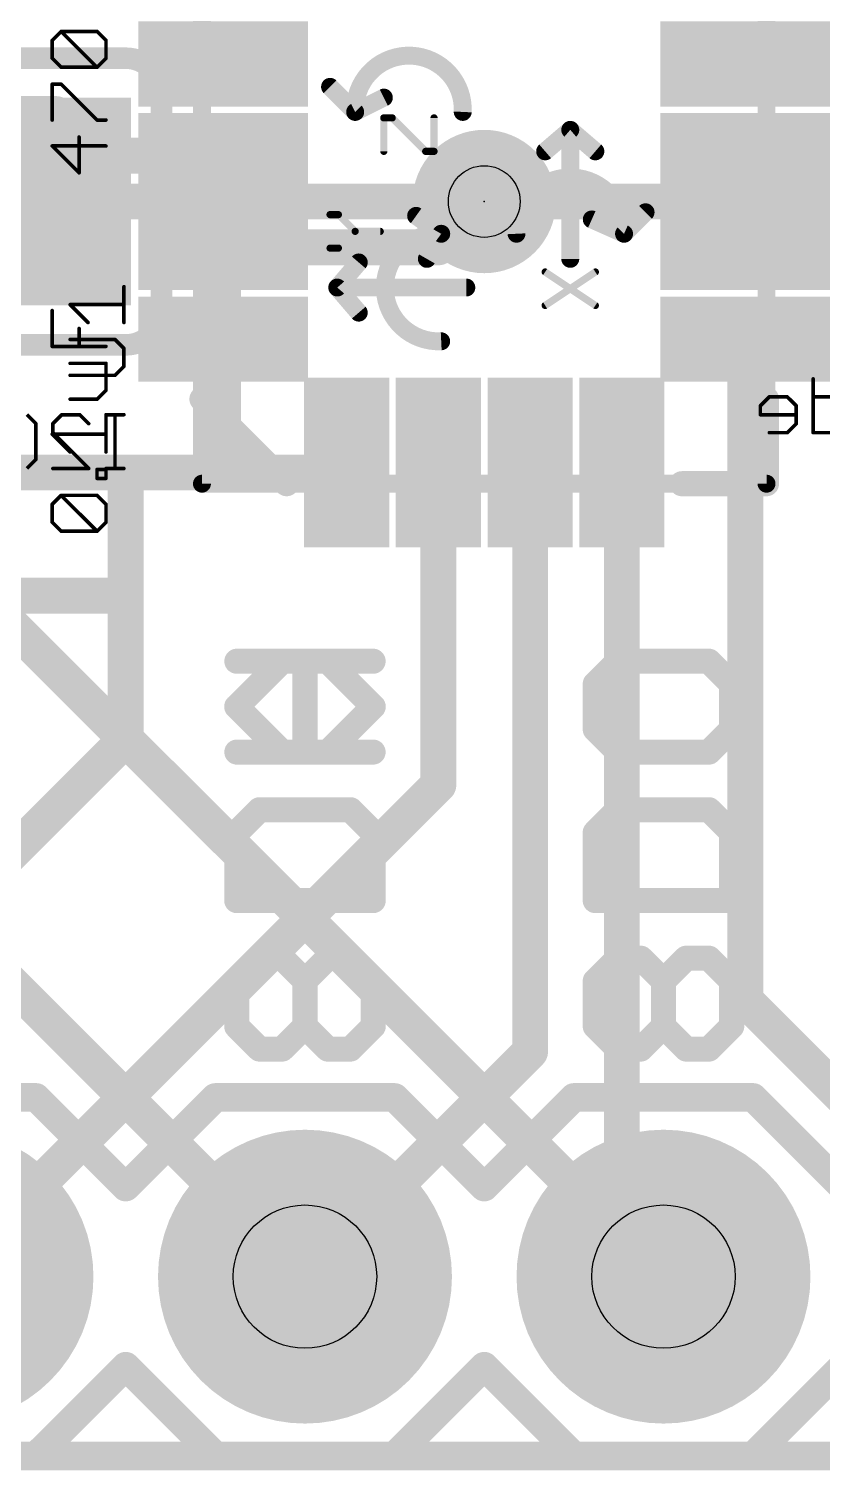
# Model space of a CAD drawing. Extents: x -24 to 83, y -11 to 17.
# Drawn here: x 6.93 to 12.55, y -0.1 to 10.11 of the extents above; entities that cross this region are included whole.
import ezdxf

# ---------------------------------------------------------------- set-up
doc = ezdxf.new("R2010")
doc.units = 0
for name, color, linetype in [('1', 22, 'CONTINUOUS'), ('16', 175, 'CONTINUOUS'), ('17', 82, 'CONTINUOUS'), ('18', 82, 'CONTINUOUS'), ('20', 53, 'CONTINUOUS'), ('21', 53, 'CONTINUOUS'), ('22', 53, 'CONTINUOUS'), ('23', 7, 'CONTINUOUS'), ('25', 253, 'CONTINUOUS'), ('27', 253, 'CONTINUOUS'), ('28', 253, 'CONTINUOUS'), ('29', 253, 'CONTINUOUS'), ('30', 253, 'CONTINUOUS'), ('31', 253, 'CONTINUOUS'), ('44', 253, 'CONTINUOUS'), ('51', 53, 'CONTINUOUS')]:
    doc.layers.add(name, color=color, linetype=linetype)

# ---------------------------------------------------------------- blocks, each defined once
blk = doc.blocks.new('RECT')
blk.add_solid([(-0.5, -0.5), (0.5, -0.5), (-0.5, 0.5), (0.5, 0.5)])
blk = doc.blocks.new('ROUNDP')
at = {"const_width": 0.5}
blk.add_lwpolyline([(0, -0.25, 1), (0, 0.25, 1), (0, -0.25)], format="xyb", dxfattribs=at)
blk = doc.blocks.new('ROUNDV')
at = {"const_width": 0.5}
blk.add_lwpolyline([(0, -0.25, 1), (0, 0.25, 1), (0, -0.25)], format="xyb", dxfattribs=at)

msp = doc.modelspace()

# ---------------------------------------------------------------- linework, layer by layer
at = {"layer": '1'}
for points, const_width in [([(6.35, 9.51), (7.127, 9.51)], 0.254), ([(7.127, 9.51), (7.422, 9.215)], 0.254), ([(7.422, 9.215), (8.31, 9.215)], 0.254), ([(13.645, 9.215), (12.01, 9.215)], 0.254), ([(9.835, 8.565), (10.16, 8.89)], 0.254), ([(8.31, 7.915), (8.31, 8.565)], 0.254), ([(8.31, 8.565), (9.835, 8.565)], 0.254), ([(13.025, 8.565), (12.01, 8.565)], 0.254), ([(8.31, 7.025), (8.31, 7.915)], 0.254), ([(12.01, 3.23), (12.01, 7.915)], 0.254), ([(8.255, 6.97), (8.31, 7.025)], 0.254), ([(9.115, 6.97), (9.185, 7.04)], 0.254), ([(9.835, 4.755), (9.835, 7.04)], 0.254), ([(10.485, 2.865), (10.485, 7.04)], 0.254), ([(11.135, 1.565), (11.135, 7.04)], 0.254), ([(7.62, 6.97), (6.35, 6.97)], 0.254), ([(7.62, 6.97), (8.255, 6.97)], 0.254), ([(7.62, 6.096), (7.62, 6.97)], 0.254), ([(8.255, 6.97), (9.115, 6.97)], 0.254), ([(7.62, 6.096), (2.921, 6.096)], 0.254), ([(7.62, 5.08), (7.62, 6.096)], 0.254), ([(3.81, 1.27), (7.62, 5.08)], 0.254), ([(6.35, 1.27), (9.835, 4.755)], 0.254), ([(13.97, 1.27), (12.01, 3.23)], 0.254), ([(8.89, 1.27), (10.485, 2.865)], 0.254), ([(11.43, 1.27), (11.135, 1.565)], 0.254), ([(0, 0), (20.32, 0)], 0.2032)]:
    msp.add_lwpolyline(points, dxfattribs=dict(at, const_width=const_width))
at = {"layer": '1', "const_width": 0.127}
for points in [[(7.1719, 9.5549, 1), (7.0821, 9.4651)], [(7.127, 9.4465, 1), (7.127, 9.5735)], [(7.422, 9.2785, 1), (7.422, 9.1515)], [(7.3771, 9.1701, 1), (7.4669, 9.2599)], [(8.31, 9.1515, 1), (8.31, 9.2785)], [(12.01, 9.2785, 1), (12.01, 9.1515)], [(10.2049, 8.8451, 1), (10.1151, 8.9349)], [(8.3735, 8.565, 1), (8.2465, 8.565)], [(8.31, 8.6285, 1), (8.31, 8.5015)], [(9.835, 8.5015, 1), (9.835, 8.6285)], [(12.01, 8.6285, 1), (12.01, 8.5015)], [(9.7901, 8.6099, 1), (9.8799, 8.5201)], [(8.3735, 7.915, 1), (8.2465, 7.915)], [(8.2465, 7.915, 1), (8.3735, 7.915)], [(12.0735, 7.915, 1), (11.9465, 7.915)], [(8.3549, 6.9801, 1), (8.2651, 7.0699)], [(9.2299, 6.9951, 1), (9.1401, 7.0849)], [(9.8985, 7.04, 1), (9.7715, 7.04)], [(10.5485, 7.04, 1), (10.4215, 7.04)], [(11.1985, 7.04, 1), (11.0715, 7.04)], [(7.62, 7.0335, 1), (7.62, 6.9065)], [(7.6835, 6.97, 1), (7.5565, 6.97)], [(7.62, 6.9065, 1), (7.62, 7.0335)], [(8.255, 7.0335, 1), (8.255, 6.9065)], [(8.2101, 7.0149, 1), (8.2999, 6.9251)], [(8.2465, 7.025, 1), (8.3735, 7.025)], [(8.255, 6.9065, 1), (8.255, 7.0335)], [(9.0701, 7.0149, 1), (9.1599, 6.9251)], [(9.115, 6.9065, 1), (9.115, 7.0335)], [(7.6835, 6.096, 1), (7.5565, 6.096)], [(7.5565, 6.096, 1), (7.6835, 6.096)], [(7.62, 6.0325, 1), (7.62, 6.1595)], [(7.5565, 5.08, 1), (7.6835, 5.08)], [(7.6649, 5.0351, 1), (7.5751, 5.1249)], [(9.7715, 4.755, 1), (9.8985, 4.755)], [(9.8799, 4.7101, 1), (9.7901, 4.7999)], [(12.0549, 3.2749, 1), (11.9651, 3.1851)], [(11.9465, 3.23, 1), (12.0735, 3.23)], [(10.5299, 2.8201, 1), (10.4401, 2.9099)], [(10.4215, 2.865, 1), (10.5485, 2.865)], [(11.1799, 1.6099, 1), (11.0901, 1.5201)], [(11.0715, 1.565, 1), (11.1985, 1.565)], [(8.8451, 1.3149, 1), (8.9349, 1.2251)], [(11.3851, 1.2251, 1), (11.4749, 1.3149)]]:
    msp.add_lwpolyline(points, format="xyb", dxfattribs=at)
at = {"layer": '16'}
for points, const_width in [([(10.16, 8.89), (7.239, 8.89)], 0.254), ([(10.16, 8.89), (13.52, 8.89)], 0.254), ([(8.89, 1.27), (3.302, 6.858)], 0.254), ([(11.43, 1.27), (6.35, 6.35)], 0.254), ([(0, 0), (20.32, 0)], 0.2032)]:
    msp.add_lwpolyline(points, dxfattribs=dict(at, const_width=const_width))
at = {"layer": '16', "const_width": 0.127}
for points in [[(7.239, 8.9535, 1), (7.239, 8.8265)], [(10.16, 8.9535, 1), (10.16, 8.8265)], [(10.16, 8.8265, 1), (10.16, 8.9535)], [(8.8451, 1.2251, 1), (8.9349, 1.3149)], [(11.3851, 1.2251, 1), (11.4749, 1.3149)]]:
    msp.add_lwpolyline(points, format="xyb", dxfattribs=at)
at = {"layer": '20', "const_width": 0.2032}
msp.add_lwpolyline([(20.32, 0), (0, 0)], dxfattribs=at)
at = {"layer": '21'}
for points, const_width in [([(8.76, 6.89), (8.16, 7.49)], 0.1778), ([(12.16, 6.89), (12.16, 7.49)], 0.1778), ([(12.16, 6.89), (11.56, 6.89)], 0.1778), ([(8.4066, 5.3098), (8.7286, 5.6318)], 0.1778), ([(8.7286, 5.6318), (9.3726, 5.6318)], 0.1778), ([(8.8896, 4.9878), (8.8896, 5.6318)], 0.1778), ([(11.1076, 5.6318), (10.9466, 5.4708)], 0.1778), ([(11.7516, 5.6318), (11.1076, 5.6318)], 0.1778), ([(11.9126, 5.4708), (11.7516, 5.6318)], 0.1778), ([(10.9466, 5.4708), (10.9466, 5.1488)], 0.1778), ([(11.9126, 5.1488), (11.9126, 5.4708)], 0.1778), ([(8.7286, 4.9878), (8.4066, 5.3098)], 0.1778), ([(10.9466, 5.1488), (11.1076, 4.9878)], 0.1778), ([(11.7516, 4.9878), (11.9126, 5.1488)], 0.1778), ([(9.3726, 4.9878), (8.7286, 4.9878)], 0.1778), ([(11.1076, 4.9878), (11.7516, 4.9878)], 0.1778), ([(8.5676, 4.5794), (8.4066, 4.4184)], 0.1778), ([(9.2116, 4.5794), (8.5676, 4.5794)], 0.1778), ([(9.3726, 4.4184), (9.2116, 4.5794)], 0.1778), ([(11.1076, 4.5794), (10.9466, 4.4184)], 0.1778), ([(11.7516, 4.5794), (11.1076, 4.5794)], 0.1778), ([(11.9126, 4.4184), (11.7516, 4.5794)], 0.1778), ([(8.4066, 4.4184), (8.4066, 3.9354)], 0.1778), ([(9.3726, 3.9354), (9.3726, 4.4184)], 0.1778), ([(10.9466, 4.4184), (10.9466, 3.9354)], 0.1778), ([(11.9126, 3.9354), (11.9126, 4.4184)], 0.1778), ([(8.4066, 3.9354), (9.3726, 3.9354)], 0.1778), ([(10.9466, 3.9354), (11.9126, 3.9354)], 0.1778), ([(8.5676, 3.5269), (8.4066, 3.3659)], 0.1778), ([(8.8896, 3.3659), (9.0506, 3.5269)], 0.1778), ([(9.0506, 3.5269), (9.2116, 3.5269)], 0.1778), ([(9.2116, 3.5269), (9.3726, 3.3659)], 0.1778), ([(11.1076, 3.5269), (10.9466, 3.3659)], 0.1778), ([(11.4296, 3.3659), (11.5906, 3.5269)], 0.1778), ([(11.5906, 3.5269), (11.7516, 3.5269)], 0.1778), ([(11.7516, 3.5269), (11.9126, 3.3659)], 0.1778), ([(8.4066, 3.3659), (8.4066, 3.0439)], 0.1778), ([(8.8896, 3.0439), (8.8896, 3.3659)], 0.1778), ([(9.3726, 3.3659), (9.3726, 3.0439)], 0.1778), ([(10.9466, 3.3659), (10.9466, 3.0439)], 0.1778), ([(11.4296, 3.0439), (11.4296, 3.3659)], 0.1778), ([(11.9126, 3.3659), (11.9126, 3.0439)], 0.1778), ([(8.4066, 3.0439), (8.5676, 2.8829)], 0.1778), ([(8.7286, 2.8829), (8.8896, 3.0439)], 0.1778), ([(9.3726, 3.0439), (9.2116, 2.8829)], 0.1778), ([(10.9466, 3.0439), (11.1076, 2.8829)], 0.1778), ([(11.2686, 2.8829), (11.4296, 3.0439)], 0.1778), ([(11.9126, 3.0439), (11.7516, 2.8829)], 0.1778), ([(8.5676, 2.8829), (8.7286, 2.8829)], 0.1778), ([(11.1076, 2.8829), (11.2686, 2.8829)], 0.1778), ([(5.715, 2.54), (6.985, 2.54)], 0.2032), ([(6.985, 2.54), (7.62, 1.905)], 0.2032), ([(8.255, 2.54), (7.62, 1.905)], 0.2032), ([(8.255, 2.54), (9.525, 2.54)], 0.2032), ([(9.525, 2.54), (10.16, 1.905)], 0.2032), ([(10.16, 1.905), (10.795, 2.54)], 0.2032), ([(10.795, 2.54), (12.065, 2.54)], 0.2032), ([(12.065, 2.54), (12.7, 1.905)], 0.2032), ([(7.62, 0.635), (6.985, 0)], 0.2032), ([(7.62, 0.635), (8.255, 0)], 0.2032), ([(10.16, 0.635), (9.525, 0)], 0.2032), ([(10.795, 0), (10.16, 0.635)], 0.2032), ([(12.7, 0.635), (12.065, 0)], 0.2032), ([(6.985, 0), (5.715, 0)], 0.2032), ([(9.525, 0), (8.255, 0)], 0.2032), ([(12.065, 0), (10.795, 0)], 0.2032)]:
    msp.add_lwpolyline(points, dxfattribs=dict(at, const_width=const_width))
for points, const_width in [([(8.1914, 7.5214, 1), (8.1286, 7.4586)], 0.0889), ([(12.2044, 7.49, 1), (12.1156, 7.49)], 0.0889), ([(8.7286, 6.8586, 1), (8.7914, 6.9214)], 0.0889), ([(11.56, 6.9345, 1), (11.56, 6.8456)], 0.0889), ([(12.16, 6.8456, 1), (12.16, 6.9345)], 0.0889), ([(12.1156, 6.89, 1), (12.2044, 6.89)], 0.0889), ([(8.7286, 5.6763, 1), (8.7286, 5.5874)], 0.0889), ([(8.76, 5.6004, 1), (8.6972, 5.6633)], 0.0889), ([(9.3726, 5.5874, 1), (9.3726, 5.6763)], 0.0889), ([(11.1076, 5.6763, 1), (11.1076, 5.5874)], 0.0889), ([(11.139, 5.6004, 1), (11.0762, 5.6633)], 0.0889), ([(11.783, 5.6633, 1), (11.7202, 5.6004)], 0.0889), ([(11.7516, 5.5874, 1), (11.7516, 5.6763)], 0.0889), ([(8.934, 5.6318, 1), (8.8451, 5.6318)], 0.0889), ([(10.9151, 5.5023, 1), (10.978, 5.4394)], 0.0889), ([(10.991, 5.4708, 1), (10.9021, 5.4708)], 0.0889), ([(11.9571, 5.4708, 1), (11.8682, 5.4708)], 0.0889), ([(11.8812, 5.4394, 1), (11.944, 5.5023)], 0.0889), ([(8.438, 5.3413, 1), (8.3751, 5.2784)], 0.0889), ([(8.3751, 5.3413, 1), (8.438, 5.2784)], 0.0889), ([(10.978, 5.1803, 1), (10.9151, 5.1174)], 0.0889), ([(11.944, 5.1174, 1), (11.8812, 5.1803)], 0.0889), ([(10.9021, 5.1488, 1), (10.991, 5.1488)], 0.0889), ([(11.8682, 5.1488, 1), (11.9571, 5.1488)], 0.0889), ([(8.7286, 5.0323, 1), (8.7286, 4.9434)], 0.0889), ([(8.6972, 4.9564, 1), (8.76, 5.0192)], 0.0889), ([(8.8451, 4.9878, 1), (8.934, 4.9878)], 0.0889), ([(9.3726, 4.9434, 1), (9.3726, 5.0323)], 0.0889), ([(11.1076, 5.0323, 1), (11.1076, 4.9434)], 0.0889), ([(11.0762, 4.9564, 1), (11.139, 5.0192)], 0.0889), ([(11.7202, 5.0192, 1), (11.783, 4.9564)], 0.0889), ([(11.7516, 4.9434, 1), (11.7516, 5.0323)], 0.0889), ([(8.5676, 4.6238, 1), (8.5676, 4.5349)], 0.0889), ([(8.599, 4.5479, 1), (8.5362, 4.6108)], 0.0889), ([(9.243, 4.6108, 1), (9.1802, 4.5479)], 0.0889), ([(9.2116, 4.5349, 1), (9.2116, 4.6238)], 0.0889), ([(11.1076, 4.6238, 1), (11.1076, 4.5349)], 0.0889), ([(11.139, 4.5479, 1), (11.0762, 4.6108)], 0.0889), ([(11.783, 4.6108, 1), (11.7202, 4.5479)], 0.0889), ([(11.7516, 4.5349, 1), (11.7516, 4.6238)], 0.0889), ([(8.451, 4.4184, 1), (8.3621, 4.4184)], 0.0889), ([(9.417, 4.4184, 1), (9.3282, 4.4184)], 0.0889), ([(10.991, 4.4184, 1), (10.9021, 4.4184)], 0.0889), ([(11.9571, 4.4184, 1), (11.8682, 4.4184)], 0.0889), ([(8.3751, 4.4498, 1), (8.438, 4.3869)], 0.0889), ([(9.3412, 4.3869, 1), (9.404, 4.4498)], 0.0889), ([(10.9151, 4.4498, 1), (10.978, 4.3869)], 0.0889), ([(11.8812, 4.3869, 1), (11.944, 4.4498)], 0.0889), ([(8.4066, 3.9798, 1), (8.4066, 3.8909)], 0.0889), ([(9.3726, 3.8909, 1), (9.3726, 3.9798)], 0.0889), ([(10.9466, 3.9798, 1), (10.9466, 3.8909)], 0.0889), ([(11.9126, 3.8909, 1), (11.9126, 3.9798)], 0.0889), ([(8.3621, 3.9354, 1), (8.451, 3.9354)], 0.0889), ([(9.3282, 3.9354, 1), (9.417, 3.9354)], 0.0889), ([(10.9021, 3.9354, 1), (10.991, 3.9354)], 0.0889), ([(11.8682, 3.9354, 1), (11.9571, 3.9354)], 0.0889), ([(8.599, 3.4955, 1), (8.5362, 3.5583)], 0.0889), ([(9.0506, 3.5714, 1), (9.0506, 3.4825)], 0.0889), ([(9.082, 3.4955, 1), (9.0192, 3.5583)], 0.0889), ([(9.243, 3.5583, 1), (9.1802, 3.4955)], 0.0889), ([(9.2116, 3.4825, 1), (9.2116, 3.5714)], 0.0889), ([(11.139, 3.4955, 1), (11.0762, 3.5583)], 0.0889), ([(11.5906, 3.5714, 1), (11.5906, 3.4825)], 0.0889), ([(11.622, 3.4955, 1), (11.5592, 3.5583)], 0.0889), ([(11.783, 3.5583, 1), (11.7202, 3.4955)], 0.0889), ([(11.7516, 3.4825, 1), (11.7516, 3.5714)], 0.0889), ([(8.451, 3.3659, 1), (8.3621, 3.3659)], 0.0889), ([(8.3751, 3.3973, 1), (8.438, 3.3345)], 0.0889), ([(8.934, 3.3659, 1), (8.8451, 3.3659)], 0.0889), ([(8.8582, 3.3973, 1), (8.921, 3.3345)], 0.0889), ([(9.417, 3.3659, 1), (9.3282, 3.3659)], 0.0889), ([(9.3412, 3.3345, 1), (9.404, 3.3973)], 0.0889), ([(10.991, 3.3659, 1), (10.9021, 3.3659)], 0.0889), ([(10.9151, 3.3973, 1), (10.978, 3.3345)], 0.0889), ([(11.474, 3.3659, 1), (11.3851, 3.3659)], 0.0889), ([(11.3982, 3.3973, 1), (11.461, 3.3345)], 0.0889), ([(11.9571, 3.3659, 1), (11.8682, 3.3659)], 0.0889), ([(11.8812, 3.3345, 1), (11.944, 3.3973)], 0.0889), ([(8.3621, 3.0439, 1), (8.451, 3.0439)], 0.0889), ([(8.438, 3.0753, 1), (8.3751, 3.0125)], 0.0889), ([(8.8451, 3.0439, 1), (8.934, 3.0439)], 0.0889), ([(8.921, 3.0125, 1), (8.8582, 3.0753)], 0.0889), ([(9.3282, 3.0439, 1), (9.417, 3.0439)], 0.0889), ([(9.404, 3.0125, 1), (9.3412, 3.0753)], 0.0889), ([(10.978, 3.0753, 1), (10.9151, 3.0125)], 0.0889), ([(10.9021, 3.0439, 1), (10.991, 3.0439)], 0.0889), ([(11.3851, 3.0439, 1), (11.474, 3.0439)], 0.0889), ([(11.461, 3.0125, 1), (11.3982, 3.0753)], 0.0889), ([(11.8682, 3.0439, 1), (11.9571, 3.0439)], 0.0889), ([(11.944, 3.0125, 1), (11.8812, 3.0753)], 0.0889), ([(8.5676, 2.9274, 1), (8.5676, 2.8385)], 0.0889), ([(8.7286, 2.8385, 1), (8.7286, 2.9274)], 0.0889), ([(11.1076, 2.9274, 1), (11.1076, 2.8385)], 0.0889), ([(11.2686, 2.8385, 1), (11.2686, 2.9274)], 0.0889), ([(8.5362, 2.8515, 1), (8.599, 2.9143)], 0.0889), ([(8.6972, 2.9143, 1), (8.76, 2.8515)], 0.0889), ([(9.1802, 2.9143, 1), (9.243, 2.8515)], 0.0889), ([(11.0762, 2.8515, 1), (11.139, 2.9143)], 0.0889), ([(11.2372, 2.9143, 1), (11.3, 2.8515)], 0.0889), ([(11.7202, 2.9143, 1), (11.783, 2.8515)], 0.0889), ([(7.0209, 2.5759, 1), (6.9491, 2.5041)], 0.1016), ([(6.985, 2.4892, 1), (6.985, 2.5908)], 0.1016), ([(8.255, 2.5908, 1), (8.255, 2.4892)], 0.1016), ([(8.2909, 2.5041, 1), (8.2191, 2.5759)], 0.1016), ([(9.5609, 2.5759, 1), (9.4891, 2.5041)], 0.1016), ([(9.525, 2.4892, 1), (9.525, 2.5908)], 0.1016), ([(10.795, 2.5908, 1), (10.795, 2.4892)], 0.1016), ([(10.8309, 2.5041, 1), (10.7591, 2.5759)], 0.1016), ([(12.1009, 2.5759, 1), (12.0291, 2.5041)], 0.1016), ([(12.065, 2.4892, 1), (12.065, 2.5908)], 0.1016), ([(7.5841, 1.9409, 1), (7.6559, 1.8691)], 0.1016), ([(7.5841, 1.8691, 1), (7.6559, 1.9409)], 0.1016), ([(10.1241, 1.9409, 1), (10.1959, 1.8691)], 0.1016), ([(10.1241, 1.8691, 1), (10.1959, 1.9409)], 0.1016), ([(7.6559, 0.6709, 1), (7.5841, 0.5991)], 0.1016), ([(7.6559, 0.5991, 1), (7.5841, 0.6709)], 0.1016), ([(10.1959, 0.6709, 1), (10.1241, 0.5991)], 0.1016), ([(10.1959, 0.5991, 1), (10.1241, 0.6709)], 0.1016), ([(6.9491, 0.0359, 1), (7.0209, -0.0359)], 0.1016), ([(6.985, -0.0508, 1), (6.985, 0.0508)], 0.1016), ([(8.255, 0.0508, 1), (8.255, -0.0508)], 0.1016), ([(8.2191, -0.0359, 1), (8.2909, 0.0359)], 0.1016), ([(9.4891, 0.0359, 1), (9.5609, -0.0359)], 0.1016), ([(9.525, -0.0508, 1), (9.525, 0.0508)], 0.1016), ([(10.795, 0.0508, 1), (10.795, -0.0508)], 0.1016), ([(10.7591, -0.0359, 1), (10.8309, 0.0359)], 0.1016), ([(12.0291, 0.0359, 1), (12.1009, -0.0359)], 0.1016), ([(12.065, -0.0508, 1), (12.065, 0.0508)], 0.1016)]:
    msp.add_lwpolyline(points, format="xyb", dxfattribs=dict(at, const_width=const_width))
at = {"layer": '22'}
for points, const_width in [([(7.62, 9.906), (5.08, 9.906)], 0.1524), ([(7.874, 8.128), (7.874, 9.652)], 0.1524), ([(8.6868, 9.0344), (8.3987, 9.3225)], 0.1524), ([(8.3987, 9.3225), (8.3987, 8.4582)], 0.1524), ([(8.6868, 8.4582), (8.1106, 8.4582)], 0.1524), ([(5.08, 7.874), (7.62, 7.874)], 0.1524), ([(9.0514, 5.6318), (8.4074, 5.6318)], 0.1778), ([(8.8904, 4.9878), (8.8904, 5.6318)], 0.1778), ([(9.3734, 5.3098), (9.0514, 5.6318)], 0.1778), ([(10.9474, 5.4708), (11.1084, 5.6318)], 0.1778), ([(11.1084, 5.6318), (11.7524, 5.6318)], 0.1778), ([(11.7524, 5.6318), (11.9134, 5.4708)], 0.1778), ([(10.9474, 5.1488), (10.9474, 5.4708)], 0.1778), ([(11.9134, 5.4708), (11.9134, 5.1488)], 0.1778), ([(9.0514, 4.9878), (9.3734, 5.3098)], 0.1778), ([(11.1084, 4.9878), (10.9474, 5.1488)], 0.1778), ([(11.9134, 5.1488), (11.7524, 4.9878)], 0.1778), ([(8.4074, 4.9878), (9.0514, 4.9878)], 0.1778), ([(11.7524, 4.9878), (11.1084, 4.9878)], 0.1778), ([(8.4074, 4.4184), (8.5684, 4.5794)], 0.1778), ([(8.5684, 4.5794), (9.2124, 4.5794)], 0.1778), ([(9.2124, 4.5794), (9.3734, 4.4184)], 0.1778), ([(10.9474, 4.4184), (11.1084, 4.5794)], 0.1778), ([(11.1084, 4.5794), (11.7524, 4.5794)], 0.1778), ([(11.7524, 4.5794), (11.9134, 4.4184)], 0.1778), ([(8.4074, 3.9354), (8.4074, 4.4184)], 0.1778), ([(9.3734, 4.4184), (9.3734, 3.9354)], 0.1778), ([(10.9474, 3.9354), (10.9474, 4.4184)], 0.1778), ([(11.9134, 4.4184), (11.9134, 3.9354)], 0.1778), ([(9.3734, 3.9354), (8.4074, 3.9354)], 0.1778), ([(11.9134, 3.9354), (10.9474, 3.9354)], 0.1778), ([(8.5684, 3.5269), (8.4074, 3.3659)], 0.1778), ([(8.7294, 3.5269), (8.5684, 3.5269)], 0.1778), ([(8.8904, 3.3659), (8.7294, 3.5269)], 0.1778), ([(9.2124, 3.5269), (9.3734, 3.3659)], 0.1778), ([(11.1084, 3.5269), (10.9474, 3.3659)], 0.1778), ([(11.2694, 3.5269), (11.1084, 3.5269)], 0.1778), ([(11.4304, 3.3659), (11.2694, 3.5269)], 0.1778), ([(11.7524, 3.5269), (11.9134, 3.3659)], 0.1778), ([(8.4074, 3.3659), (8.4074, 3.0439)], 0.1778), ([(8.8904, 3.0439), (8.8904, 3.3659)], 0.1778), ([(9.3734, 3.3659), (9.3734, 3.0439)], 0.1778), ([(10.9474, 3.3659), (10.9474, 3.0439)], 0.1778), ([(11.4304, 3.0439), (11.4304, 3.3659)], 0.1778), ([(11.9134, 3.3659), (11.9134, 3.0439)], 0.1778), ([(8.4074, 3.0439), (8.5684, 2.8829)], 0.1778), ([(9.0514, 2.8829), (8.8904, 3.0439)], 0.1778), ([(9.3734, 3.0439), (9.2124, 2.8829)], 0.1778), ([(10.9474, 3.0439), (11.1084, 2.8829)], 0.1778), ([(11.5914, 2.8829), (11.4304, 3.0439)], 0.1778), ([(11.9134, 3.0439), (11.7524, 2.8829)], 0.1778), ([(9.2124, 2.8829), (9.0514, 2.8829)], 0.1778), ([(11.7524, 2.8829), (11.5914, 2.8829)], 0.1778)]:
    msp.add_lwpolyline(points, dxfattribs=dict(at, const_width=const_width))
for points, const_width in [([(7.874, 9.652, 0.4142), (7.62, 9.906)], 0.1524), ([(7.62, 9.9441, 1), (7.62, 9.8679)], 0.0762), ([(7.62, 9.8679, 1), (7.62, 9.9441)], 0.0762), ([(7.9121, 9.652, 1), (7.8359, 9.652)], 0.0762), ([(7.8359, 9.652, 1), (7.9121, 9.652)], 0.0762), ([(8.4256, 9.3495, 1), (8.3717, 9.2956)], 0.0762), ([(8.4368, 9.3225, 1), (8.3606, 9.3225)], 0.0762), ([(8.6599, 9.0075, 1), (8.7137, 9.0614)], 0.0762), ([(8.1106, 8.4963, 1), (8.1106, 8.4201)], 0.0762), ([(8.3606, 8.4582, 1), (8.4368, 8.4582)], 0.0762), ([(8.6868, 8.4201, 1), (8.6868, 8.4963)], 0.0762), ([(7.62, 7.874, 0.4142), (7.874, 8.128)], 0.1524), ([(7.9121, 8.128, 1), (7.8359, 8.128)], 0.0762), ([(7.8359, 8.128, 1), (7.9121, 8.128)], 0.0762), ([(7.62, 7.9121, 1), (7.62, 7.8359)], 0.0762), ([(7.62, 7.8359, 1), (7.62, 7.9121)], 0.0762), ([(8.4074, 5.6763, 1), (8.4074, 5.5874)], 0.0889), ([(9.0828, 5.6633, 1), (9.02, 5.6004)], 0.0889), ([(9.0514, 5.5874, 1), (9.0514, 5.6763)], 0.0889), ([(11.1084, 5.6763, 1), (11.1084, 5.5874)], 0.0889), ([(11.1398, 5.6004, 1), (11.077, 5.6633)], 0.0889), ([(11.7838, 5.6633, 1), (11.721, 5.6004)], 0.0889), ([(11.7524, 5.5874, 1), (11.7524, 5.6763)], 0.0889), ([(8.9349, 5.6318, 1), (8.846, 5.6318)], 0.0889), ([(10.916, 5.5023, 1), (10.9788, 5.4394)], 0.0889), ([(10.9918, 5.4708, 1), (10.903, 5.4708)], 0.0889), ([(11.9579, 5.4708, 1), (11.869, 5.4708)], 0.0889), ([(11.882, 5.4394, 1), (11.9449, 5.5023)], 0.0889), ([(9.4049, 5.2784, 1), (9.342, 5.3413)], 0.0889), ([(9.342, 5.2784, 1), (9.4049, 5.3413)], 0.0889), ([(10.9788, 5.1803, 1), (10.916, 5.1174)], 0.0889), ([(11.9449, 5.1174, 1), (11.882, 5.1803)], 0.0889), ([(10.903, 5.1488, 1), (10.9918, 5.1488)], 0.0889), ([(11.869, 5.1488, 1), (11.9579, 5.1488)], 0.0889), ([(8.4074, 5.0323, 1), (8.4074, 4.9434)], 0.0889), ([(8.846, 4.9878, 1), (8.9349, 4.9878)], 0.0889), ([(9.02, 5.0192, 1), (9.0828, 4.9564)], 0.0889), ([(9.0514, 4.9434, 1), (9.0514, 5.0323)], 0.0889), ([(11.1084, 5.0323, 1), (11.1084, 4.9434)], 0.0889), ([(11.077, 4.9564, 1), (11.1398, 5.0192)], 0.0889), ([(11.721, 5.0192, 1), (11.7838, 4.9564)], 0.0889), ([(11.7524, 4.9434, 1), (11.7524, 5.0323)], 0.0889), ([(8.5684, 4.6238, 1), (8.5684, 4.5349)], 0.0889), ([(8.5998, 4.5479, 1), (8.537, 4.6108)], 0.0889), ([(9.2438, 4.6108, 1), (9.181, 4.5479)], 0.0889), ([(9.2124, 4.5349, 1), (9.2124, 4.6238)], 0.0889), ([(11.1084, 4.6238, 1), (11.1084, 4.5349)], 0.0889), ([(11.1398, 4.5479, 1), (11.077, 4.6108)], 0.0889), ([(11.7838, 4.6108, 1), (11.721, 4.5479)], 0.0889), ([(11.7524, 4.5349, 1), (11.7524, 4.6238)], 0.0889), ([(8.4519, 4.4184, 1), (8.363, 4.4184)], 0.0889), ([(9.4179, 4.4184, 1), (9.329, 4.4184)], 0.0889), ([(10.9918, 4.4184, 1), (10.903, 4.4184)], 0.0889), ([(11.9579, 4.4184, 1), (11.869, 4.4184)], 0.0889), ([(8.376, 4.4498, 1), (8.4388, 4.3869)], 0.0889), ([(9.342, 4.3869, 1), (9.4049, 4.4498)], 0.0889), ([(10.916, 4.4498, 1), (10.9788, 4.3869)], 0.0889), ([(11.882, 4.3869, 1), (11.9449, 4.4498)], 0.0889), ([(8.4074, 3.9798, 1), (8.4074, 3.8909)], 0.0889), ([(9.3734, 3.8909, 1), (9.3734, 3.9798)], 0.0889), ([(10.9474, 3.9798, 1), (10.9474, 3.8909)], 0.0889), ([(11.9134, 3.8909, 1), (11.9134, 3.9798)], 0.0889), ([(8.363, 3.9354, 1), (8.4519, 3.9354)], 0.0889), ([(9.329, 3.9354, 1), (9.4179, 3.9354)], 0.0889), ([(10.903, 3.9354, 1), (10.9918, 3.9354)], 0.0889), ([(11.869, 3.9354, 1), (11.9579, 3.9354)], 0.0889), ([(8.5684, 3.5714, 1), (8.5684, 3.4825)], 0.0889), ([(8.5998, 3.4955, 1), (8.537, 3.5583)], 0.0889), ([(8.7608, 3.5583, 1), (8.698, 3.4955)], 0.0889), ([(8.7294, 3.4825, 1), (8.7294, 3.5714)], 0.0889), ([(9.2438, 3.5583, 1), (9.181, 3.4955)], 0.0889), ([(11.1084, 3.5714, 1), (11.1084, 3.4825)], 0.0889), ([(11.1398, 3.4955, 1), (11.077, 3.5583)], 0.0889), ([(11.3008, 3.5583, 1), (11.238, 3.4955)], 0.0889), ([(11.2694, 3.4825, 1), (11.2694, 3.5714)], 0.0889), ([(11.7838, 3.5583, 1), (11.721, 3.4955)], 0.0889), ([(8.376, 3.3973, 1), (8.4388, 3.3345)], 0.0889), ([(8.4519, 3.3659, 1), (8.363, 3.3659)], 0.0889), ([(8.9349, 3.3659, 1), (8.846, 3.3659)], 0.0889), ([(8.859, 3.3345, 1), (8.9218, 3.3973)], 0.0889), ([(9.4179, 3.3659, 1), (9.329, 3.3659)], 0.0889), ([(9.342, 3.3345, 1), (9.4049, 3.3973)], 0.0889), ([(10.916, 3.3973, 1), (10.9788, 3.3345)], 0.0889), ([(10.9918, 3.3659, 1), (10.903, 3.3659)], 0.0889), ([(11.4749, 3.3659, 1), (11.386, 3.3659)], 0.0889), ([(11.399, 3.3345, 1), (11.4618, 3.3973)], 0.0889), ([(11.9579, 3.3659, 1), (11.869, 3.3659)], 0.0889), ([(11.882, 3.3345, 1), (11.9449, 3.3973)], 0.0889), ([(8.4388, 3.0753, 1), (8.376, 3.0125)], 0.0889), ([(8.363, 3.0439, 1), (8.4519, 3.0439)], 0.0889), ([(8.9218, 3.0753, 1), (8.859, 3.0125)], 0.0889), ([(8.846, 3.0439, 1), (8.9349, 3.0439)], 0.0889), ([(9.329, 3.0439, 1), (9.4179, 3.0439)], 0.0889), ([(9.4049, 3.0125, 1), (9.342, 3.0753)], 0.0889), ([(10.9788, 3.0753, 1), (10.916, 3.0125)], 0.0889), ([(10.903, 3.0439, 1), (10.9918, 3.0439)], 0.0889), ([(11.4618, 3.0753, 1), (11.399, 3.0125)], 0.0889), ([(11.386, 3.0439, 1), (11.4749, 3.0439)], 0.0889), ([(11.869, 3.0439, 1), (11.9579, 3.0439)], 0.0889), ([(11.9449, 3.0125, 1), (11.882, 3.0753)], 0.0889), ([(9.0514, 2.9274, 1), (9.0514, 2.8385)], 0.0889), ([(9.2124, 2.8385, 1), (9.2124, 2.9274)], 0.0889), ([(11.5914, 2.9274, 1), (11.5914, 2.8385)], 0.0889), ([(11.7524, 2.8385, 1), (11.7524, 2.9274)], 0.0889), ([(8.537, 2.8515, 1), (8.5998, 2.9143)], 0.0889), ([(9.02, 2.8515, 1), (9.0828, 2.9143)], 0.0889), ([(9.181, 2.9143, 1), (9.2438, 2.8515)], 0.0889), ([(11.077, 2.8515, 1), (11.1398, 2.9143)], 0.0889), ([(11.56, 2.8515, 1), (11.6228, 2.9143)], 0.0889), ([(11.721, 2.9143, 1), (11.7838, 2.8515)], 0.0889)]:
    msp.add_lwpolyline(points, format="xyb", dxfattribs=dict(at, const_width=const_width))
at = {"layer": '23'}
msp.add_point((10.16, 8.89), dxfattribs=at)
at = {"layer": '25', "const_width": 0.0254}
for points in [[(7.6073, 8.0323), (7.6073, 8.2865)], [(7.3531, 8.0323), (7.226, 8.1594)], [(7.226, 8.1594), (7.6073, 8.1594)], [(7.5437, 7.9123), (7.226, 7.9123)], [(7.6073, 7.8488), (7.5437, 7.9123)], [(7.6073, 7.7217), (7.6073, 7.8488)], [(7.226, 7.6581), (7.5437, 7.6581)], [(7.5437, 7.6581), (7.6073, 7.7217)]]:
    msp.add_lwpolyline(points, dxfattribs=at)
at = {"layer": '25', "const_width": 0.0127}
for points in [[(7.6137, 8.2865, 1), (7.601, 8.2865)], [(7.226, 8.1658, 1), (7.226, 8.1531)], [(7.2305, 8.1639, 1), (7.2215, 8.1549)], [(7.6073, 8.1531, 1), (7.6073, 8.1658)], [(7.3486, 8.0278, 1), (7.3576, 8.0368)], [(7.601, 8.0323, 1), (7.6137, 8.0323)], [(7.226, 7.9187, 1), (7.226, 7.906)], [(7.5482, 7.9168, 1), (7.5393, 7.9078)], [(7.5437, 7.906, 1), (7.5437, 7.9187)], [(7.6137, 7.8488, 1), (7.601, 7.8488)], [(7.6028, 7.8443, 1), (7.6118, 7.8533)], [(7.226, 7.6645, 1), (7.226, 7.6517)], [(7.5393, 7.6626, 1), (7.5482, 7.6536)], [(7.5437, 7.6517, 1), (7.5437, 7.6645)], [(7.601, 7.7217, 1), (7.6137, 7.7217)], [(7.6118, 7.7172, 1), (7.6028, 7.7261)]]:
    msp.add_lwpolyline(points, format="xyb", dxfattribs=at)
at = {"layer": '27', "const_width": 0.0254}
for points in [[(7.099, 10.0323), (7.1625, 10.0958)], [(7.099, 9.9052), (7.099, 10.0323)], [(7.1625, 10.0958), (7.4167, 10.0958)], [(7.4167, 9.8416), (7.1625, 10.0958)], [(7.4167, 10.0958), (7.4803, 10.0323)], [(7.4803, 10.0323), (7.4803, 9.9052)], [(7.1625, 9.8416), (7.099, 9.9052)], [(7.4803, 9.9052), (7.4167, 9.8416)], [(7.4167, 9.8416), (7.1625, 9.8416)], [(7.099, 9.4674), (7.099, 9.7216)], [(7.099, 9.7216), (7.1625, 9.7216)], [(7.1625, 9.7216), (7.4167, 9.4674)], [(7.4167, 9.4674), (7.4803, 9.4674)], [(7.4803, 9.2839), (7.099, 9.2839)], [(7.099, 9.2839), (7.2896, 9.0932)], [(7.2896, 9.0932), (7.2896, 9.3474)], [(7.099, 7.8629), (7.099, 8.1171)], [(7.2896, 7.8629), (7.2896, 7.99)], [(7.4803, 7.8629), (7.099, 7.8629)], [(7.4803, 7.7429), (7.2261, 7.7429)], [(7.4803, 7.5523), (7.4803, 7.7429)], [(7.4167, 7.4887), (7.4803, 7.5523)], [(7.2261, 7.4887), (7.4167, 7.4887)], [(7.4803, 7.1145), (7.4803, 7.3687)], [(7.2261, 7.1145), (7.099, 7.2416)], [(7.099, 7.2416), (7.4803, 7.2416)], [(7.4167, 6.9274), (7.4167, 6.991)], [(7.4167, 6.991), (7.4803, 6.991)], [(7.4803, 6.991), (7.4803, 6.9274)], [(7.4803, 6.9274), (7.4167, 6.9274)], [(7.099, 6.7439), (7.1625, 6.8074)], [(7.099, 6.6168), (7.099, 6.7439)], [(7.1625, 6.8074), (7.4167, 6.8074)], [(7.4167, 6.5532), (7.1625, 6.8074)], [(7.4167, 6.8074), (7.4803, 6.7439)], [(7.4803, 6.7439), (7.4803, 6.6168)], [(7.1625, 6.5532), (7.099, 6.6168)], [(7.4167, 6.5532), (7.1625, 6.5532)], [(7.4803, 6.6168), (7.4167, 6.5532)]]:
    msp.add_lwpolyline(points, dxfattribs=at)
at = {"layer": '27', "const_width": 0.0127}
for points in [[(7.1053, 10.0323, 1), (7.0926, 10.0323)], [(7.0945, 10.0368, 1), (7.1035, 10.0278)], [(7.1625, 10.1022, 1), (7.1625, 10.0895)], [(7.167, 10.1003, 1), (7.158, 10.0913)], [(7.167, 10.0913, 1), (7.158, 10.1003)], [(7.4212, 10.1003, 1), (7.4123, 10.0913)], [(7.4167, 10.0895, 1), (7.4167, 10.1022)], [(7.4867, 10.0323, 1), (7.474, 10.0323)], [(7.4758, 10.0278, 1), (7.4848, 10.0368)], [(7.1035, 9.9097, 1), (7.0945, 9.9007)], [(7.0926, 9.9052, 1), (7.1053, 9.9052)], [(7.474, 9.9052, 1), (7.4867, 9.9052)], [(7.4848, 9.9007, 1), (7.4758, 9.9097)], [(7.1625, 9.848, 1), (7.1625, 9.8353)], [(7.158, 9.8371, 1), (7.167, 9.8461)], [(7.4123, 9.8461, 1), (7.4212, 9.8371)], [(7.4123, 9.8371, 1), (7.4212, 9.8461)], [(7.4167, 9.8353, 1), (7.4167, 9.848)], [(7.099, 9.728, 1), (7.099, 9.7153)], [(7.1053, 9.7216, 1), (7.0926, 9.7216)], [(7.167, 9.7261, 1), (7.158, 9.7171)], [(7.1625, 9.7153, 1), (7.1625, 9.728)], [(7.0926, 9.4674, 1), (7.1053, 9.4674)], [(7.4167, 9.4738, 1), (7.4167, 9.4611)], [(7.4123, 9.4629, 1), (7.4212, 9.4719)], [(7.4803, 9.4611, 1), (7.4803, 9.4738)], [(7.099, 9.2902, 1), (7.099, 9.2775)], [(7.1035, 9.2884, 1), (7.0945, 9.2794)], [(7.296, 9.3474, 1), (7.2833, 9.3474)], [(7.4803, 9.2775, 1), (7.4803, 9.2902)], [(7.2833, 9.0932, 1), (7.296, 9.0932)], [(7.2851, 9.0887, 1), (7.2941, 9.0977)], [(7.1053, 8.1171, 1), (7.0926, 8.1171)], [(7.296, 7.99, 1), (7.2833, 7.99)], [(7.099, 7.8693, 1), (7.099, 7.8566)], [(7.0926, 7.8629, 1), (7.1053, 7.8629)], [(7.2833, 7.8629, 1), (7.296, 7.8629)], [(7.4803, 7.8566, 1), (7.4803, 7.8693)], [(7.2261, 7.7493, 1), (7.2261, 7.7366)], [(7.4867, 7.7429, 1), (7.474, 7.7429)], [(7.4803, 7.7366, 1), (7.4803, 7.7493)], [(7.4848, 7.5478, 1), (7.4758, 7.5568)], [(7.2261, 7.4951, 1), (7.2261, 7.4824)], [(7.4123, 7.4932, 1), (7.4212, 7.4842)], [(7.4167, 7.4824, 1), (7.4167, 7.4951)], [(7.474, 7.5523, 1), (7.4867, 7.5523)], [(7.4867, 7.3687, 1), (7.474, 7.3687)], [(7.099, 7.248, 1), (7.099, 7.2353)], [(7.1035, 7.2461, 1), (7.0945, 7.2371)], [(7.4803, 7.2353, 1), (7.4803, 7.248)], [(7.2216, 7.11, 1), (7.2306, 7.119)], [(7.474, 7.1145, 1), (7.4867, 7.1145)], [(7.4167, 6.9973, 1), (7.4167, 6.9846)], [(7.4231, 6.991, 1), (7.4104, 6.991)], [(7.4867, 6.991, 1), (7.474, 6.991)], [(7.4803, 6.9846, 1), (7.4803, 6.9973)], [(7.4167, 6.9338, 1), (7.4167, 6.9211)], [(7.4104, 6.9274, 1), (7.4231, 6.9274)], [(7.474, 6.9274, 1), (7.4867, 6.9274)], [(7.4803, 6.9211, 1), (7.4803, 6.9338)], [(7.1053, 6.7439, 1), (7.0926, 6.7439)], [(7.0945, 6.7484, 1), (7.1035, 6.7394)], [(7.1625, 6.8138, 1), (7.1625, 6.8011)], [(7.167, 6.8119, 1), (7.158, 6.8029)], [(7.167, 6.8029, 1), (7.158, 6.8119)], [(7.4212, 6.8119, 1), (7.4123, 6.8029)], [(7.4167, 6.8011, 1), (7.4167, 6.8138)], [(7.4867, 6.7439, 1), (7.474, 6.7439)], [(7.4758, 6.7394, 1), (7.4848, 6.7484)], [(7.1035, 6.6212, 1), (7.0945, 6.6123)], [(7.0926, 6.6168, 1), (7.1053, 6.6168)], [(7.1625, 6.5596, 1), (7.1625, 6.5469)], [(7.158, 6.5487, 1), (7.167, 6.5577)], [(7.4123, 6.5577, 1), (7.4212, 6.5487)], [(7.4123, 6.5487, 1), (7.4212, 6.5577)], [(7.4167, 6.5469, 1), (7.4167, 6.5596)], [(7.474, 6.6168, 1), (7.4867, 6.6168)], [(7.4848, 6.6123, 1), (7.4758, 6.6212)]]:
    msp.add_lwpolyline(points, format="xyb", dxfattribs=at)
at = {"layer": '28', "const_width": 0.0127}
for points in [[(12.4969, 7.633, 1), (12.4842, 7.633)], [(12.1799, 7.5123, 1), (12.1799, 7.4996)], [(12.1844, 7.5014, 1), (12.1754, 7.5104)], [(12.3115, 7.5104, 1), (12.3025, 7.5014)], [(12.307, 7.4996, 1), (12.307, 7.5123)], [(12.4906, 7.5123, 1), (12.4906, 7.4996)], [(7.1672, 7.3854, 1), (7.1672, 7.3727)], [(7.1717, 7.3745, 1), (7.1627, 7.3835)], [(7.2988, 7.3835, 1), (7.2898, 7.3745)], [(7.2943, 7.3727, 1), (7.2943, 7.3854)], [(7.4802, 7.3854, 1), (7.4802, 7.3727)], [(7.5501, 7.379, 1), (7.5374, 7.379)], [(7.6073, 7.3727, 1), (7.6073, 7.3854)], [(12.1227, 7.4424, 1), (12.11, 7.4424)], [(12.1119, 7.4469, 1), (12.1209, 7.4379)], [(12.1164, 7.3852, 1), (12.1164, 7.3725)], [(12.11, 7.3788, 1), (12.1227, 7.3788)], [(12.3769, 7.4424, 1), (12.3642, 7.4424)], [(12.3661, 7.4379, 1), (12.3751, 7.4469)], [(12.3706, 7.3725, 1), (12.3706, 7.3852)], [(6.99, 7.3155, 1), (6.9773, 7.3155)], [(6.9791, 7.311, 1), (6.9881, 7.32)], [(7.11, 7.3155, 1), (7.0973, 7.3155)], [(7.0991, 7.32, 1), (7.1081, 7.311)], [(7.1081, 7.2564, 1), (7.0991, 7.2474)], [(7.0973, 7.2519, 1), (7.11, 7.2519)], [(7.3533, 7.311, 1), (7.3623, 7.32)], [(12.1799, 7.2581, 1), (12.1799, 7.2454)], [(12.3025, 7.2562, 1), (12.3115, 7.2472)], [(12.307, 7.2454, 1), (12.307, 7.2581)], [(12.3642, 7.3153, 1), (12.3769, 7.3153)], [(12.3751, 7.3108, 1), (12.3661, 7.3197)], [(12.4842, 7.2517, 1), (12.4969, 7.2517)], [(12.4906, 7.2581, 1), (12.4906, 7.2454)], [(6.9773, 7.0613, 1), (6.99, 7.0613)], [(6.9881, 7.0568, 1), (6.9791, 7.0657)], [(7.1036, 7.0041, 1), (7.1036, 6.9913)], [(7.3533, 6.9932, 1), (7.3623, 7.0022)], [(7.3578, 6.9913, 1), (7.3578, 7.0041)], [(7.4802, 7.0041, 1), (7.4802, 6.9913)], [(7.5374, 6.9977, 1), (7.5501, 6.9977)], [(7.6073, 6.9913, 1), (7.6073, 7.0041)]]:
    msp.add_lwpolyline(points, format="xyb", dxfattribs=at)
at = {"layer": '28', "const_width": 0.0254}
for points in [[(12.4906, 7.633), (12.4906, 7.2517)], [(12.1799, 7.5059), (12.1164, 7.4424)], [(12.307, 7.5059), (12.1799, 7.5059)], [(12.3706, 7.4424), (12.307, 7.5059)], [(12.6812, 7.5059), (12.4906, 7.5059)], [(6.9201, 7.379), (6.9836, 7.3155)], [(7.1036, 7.3155), (7.1672, 7.379)], [(7.1672, 7.379), (7.2943, 7.379)], [(7.2943, 7.379), (7.3578, 7.3155)], [(7.6073, 7.379), (7.4802, 7.379)], [(7.5437, 6.9977), (7.5437, 7.379)], [(12.1164, 7.4424), (12.1164, 7.3788)], [(12.1164, 7.3788), (12.3706, 7.3788)], [(12.3706, 7.3153), (12.3706, 7.4424)], [(6.9836, 7.3155), (6.9836, 7.0613)], [(7.1036, 7.2519), (7.1036, 7.3155)], [(7.3578, 6.9977), (7.1036, 7.2519)], [(12.1799, 7.2517), (12.307, 7.2517)], [(12.307, 7.2517), (12.3706, 7.3153)], [(12.4906, 7.2517), (12.6812, 7.2517)], [(6.9836, 7.0613), (6.9201, 6.9977)], [(7.1036, 6.9977), (7.3578, 6.9977)], [(7.6073, 6.9977), (7.4802, 6.9977)]]:
    msp.add_lwpolyline(points, dxfattribs=at)
at = {"layer": '44'}
for centre, radius in [((10.16, 8.89), 0.254), ((8.89, 1.27), 0.508), ((11.43, 1.27), 0.508)]:
    msp.add_circle(centre, radius, dxfattribs=at)
at = {"layer": '51'}
for points, const_width in [([(8.16, 6.89), (8.16, 10.89)], 0.127), ([(12.16, 10.89), (12.16, 6.89)], 0.127), ([(9.2456, 9.525), (9.0678, 9.7028)], 0.127), ([(9.2456, 9.525), (9.4488, 9.6266)], 0.127), ([(9.4485, 9.2456), (9.4485, 9.4829)], 0.0508), ([(9.4485, 9.4829), (9.5078, 9.4829)], 0.0508), ([(9.5078, 9.4829), (9.7451, 9.2456)], 0.0508), ([(9.8044, 9.2456), (9.8044, 9.4829)], 0.0508), ([(10.7696, 9.398), (10.5918, 9.2456)], 0.127), ([(10.7696, 9.398), (10.7696, 8.4836)], 0.127), ([(10.7696, 9.398), (10.9474, 9.2456)], 0.127), ([(9.7451, 9.2456), (9.8044, 9.2456)], 0.0508), ([(9.1268, 8.7971), (9.0675, 8.7971)], 0.0508), ([(9.2454, 8.6784), (9.1268, 8.7971)], 0.0508), ([(9.8552, 8.6614), (9.6774, 8.7884)], 0.127), ([(11.1506, 8.6614), (10.922, 8.763)], 0.127), ([(11.1506, 8.6614), (11.303, 8.8138)], 0.127), ([(9.1268, 8.5598), (9.2454, 8.6784)], 0.0508), ([(9.2454, 8.6784), (9.4234, 8.6784)], 0.0508), ([(9.8552, 8.6614), (9.7536, 8.4836)], 0.127), ([(9.0675, 8.5598), (9.1268, 8.5598)], 0.0508), ([(9.1186, 8.2804), (9.271, 8.4582)], 0.127), ([(10.5915, 8.1534), (10.9474, 8.3907)], 0.0508), ([(10.5915, 8.3907), (10.9474, 8.1534)], 0.0508), ([(9.1186, 8.2804), (10.033, 8.2804)], 0.127), ([(9.1186, 8.2804), (9.271, 8.1026)], 0.127), ([(12.16, 6.89), (8.16, 6.89)], 0.127)]:
    msp.add_lwpolyline(points, dxfattribs=dict(at, const_width=const_width))
for points, const_width in [([(10.0076, 9.525, 1.0475), (9.2456, 9.525)], 0.127), ([(9.0903, 9.7253, 1), (9.0453, 9.6803)], 0.0635), ([(9.463, 9.5982, 1), (9.4346, 9.655)], 0.0635), ([(9.2314, 9.5534, 1), (9.2598, 9.4966)], 0.0635), ([(9.2139, 9.5235, 1), (9.2773, 9.5265)], 0.0635), ([(9.2231, 9.5025, 1), (9.2681, 9.5475)], 0.0635), ([(9.4612, 9.4829, 1), (9.4358, 9.4829)], 0.0254), ([(9.4485, 9.4956, 1), (9.4485, 9.4702)], 0.0254), ([(9.5168, 9.4918, 1), (9.4988, 9.4739)], 0.0254), ([(9.5078, 9.4702, 1), (9.5078, 9.4956)], 0.0254), ([(9.8171, 9.4829, 1), (9.7917, 9.4829)], 0.0254), ([(9.9759, 9.5265, 1), (10.0393, 9.5235)], 0.0635), ([(10.8014, 9.398, 1), (10.7378, 9.398)], 0.0635), ([(10.7903, 9.4221, 1), (10.7489, 9.3739)], 0.0635), ([(10.7903, 9.3739, 1), (10.7489, 9.4221)], 0.0635), ([(10.5711, 9.2697, 1), (10.6125, 9.2215)], 0.0635), ([(10.9267, 9.2215, 1), (10.9681, 9.2697)], 0.0635), ([(9.4358, 9.2456, 1), (9.4612, 9.2456)], 0.0254), ([(9.7451, 9.2583, 1), (9.7451, 9.2329)], 0.0254), ([(9.7361, 9.2366, 1), (9.7541, 9.2546)], 0.0254), ([(9.7917, 9.2456, 1), (9.8171, 9.2456)], 0.0254), ([(9.8044, 9.2329, 1), (9.8044, 9.2583)], 0.0254), ([(11.1506, 8.6614, 1.0475), (10.3886, 8.6614)], 0.127), ([(9.0675, 8.8098, 1), (9.0675, 8.7844)], 0.0254), ([(9.1358, 8.806, 1), (9.1178, 8.7881)], 0.0254), ([(9.1268, 8.7844, 1), (9.1268, 8.8098)], 0.0254), ([(9.6959, 8.8142, 1), (9.6589, 8.7626)], 0.0635), ([(10.9349, 8.792, 1), (10.9091, 8.734)], 0.0635), ([(11.3255, 8.7913, 1), (11.2805, 8.8363)], 0.0635), ([(9.2454, 8.6911, 1), (9.2454, 8.6657)], 0.0254), ([(9.2544, 8.6695, 1), (9.2365, 8.6874)], 0.0254), ([(9.2365, 8.6695, 1), (9.2544, 8.6874)], 0.0254), ([(9.8552, 8.6614, 1.0475), (9.8552, 7.8994)], 0.127), ([(9.4234, 8.6657, 1), (9.4234, 8.6911)], 0.0254), ([(9.8828, 8.6456, 1), (9.8276, 8.6772)], 0.0635), ([(9.8367, 8.6356, 1), (9.8737, 8.6872)], 0.0635), ([(9.8537, 8.6297, 1), (9.8567, 8.6931)], 0.0635), ([(10.3569, 8.6599, 1), (10.4203, 8.6629)], 0.0635), ([(11.1281, 8.6839, 1), (11.1731, 8.6389)], 0.0635), ([(11.1189, 8.6629, 1), (11.1823, 8.6599)], 0.0635), ([(11.1377, 8.6324, 1), (11.1635, 8.6904)], 0.0635), ([(9.0675, 8.5725, 1), (9.0675, 8.5471)], 0.0254), ([(9.1178, 8.5688, 1), (9.1358, 8.5508)], 0.0254), ([(9.1268, 8.5471, 1), (9.1268, 8.5725)], 0.0254), ([(9.2951, 8.4375, 1), (9.2469, 8.4789)], 0.0635), ([(9.726, 8.4994, 1), (9.7812, 8.4678)], 0.0635), ([(10.7378, 8.4836, 1), (10.8014, 8.4836)], 0.0635), ([(10.5985, 8.4012, 1), (10.5845, 8.3801)], 0.0254), ([(10.9544, 8.3801, 1), (10.9404, 8.4012)], 0.0254), ([(9.1186, 8.3122, 1), (9.1186, 8.2486)], 0.0635), ([(9.1427, 8.3011, 1), (9.0945, 8.2597)], 0.0635), ([(9.0945, 8.3011, 1), (9.1427, 8.2597)], 0.0635), ([(10.033, 8.2486, 1), (10.033, 8.3122)], 0.0635), ([(10.5845, 8.164, 1), (10.5985, 8.1428)], 0.0254), ([(10.9404, 8.1428, 1), (10.9544, 8.164)], 0.0254), ([(9.2469, 8.0819, 1), (9.2951, 8.1233)], 0.0635), ([(9.8567, 7.8677, 1), (9.8537, 7.9311)], 0.0635), ([(8.16, 6.9218, 1), (8.16, 6.8583)], 0.0635), ([(12.16, 6.8583, 1), (12.16, 6.9218)], 0.0635), ([(8.1282, 6.89, 1), (8.1918, 6.89)], 0.0635), ([(12.1282, 6.89, 1), (12.1918, 6.89)], 0.0635)]:
    msp.add_lwpolyline(points, format="xyb", dxfattribs=dict(at, const_width=const_width))

# ---------------------------------------------------------------- block references
at = {"layer": '1', "yscale": 0.4}
for p, rotation in [((8.31, 9.865), 180), ((8.31, 9.215), 180), ((8.31, 8.565), 180), ((8.31, 7.915), 180), ((9.185, 7.04), 270), ((9.835, 7.04), 270), ((10.485, 7.04), 270), ((11.135, 7.04), 270)]:
    msp.add_blockref('RECT', p, dxfattribs=dict(at, rotation=rotation))
for p in [(12.01, 9.865), (12.01, 9.215), (12.01, 8.565), (12.01, 7.915)]:
    msp.add_blockref('RECT', p, dxfattribs=at)
at = {"layer": '16', "xscale": 0.635, "yscale": 1.27, "rotation": 180}
msp.add_blockref('RECT', (7.239, 8.89), dxfattribs=at)
at = {"layer": '17', "xscale": 1.8796, "yscale": 1.8796, "rotation": 90}
for p in [(6.35, 1.27), (6.35, 1.27), (8.89, 1.27), (8.89, 1.27), (11.43, 1.27), (11.43, 1.27)]:
    msp.add_blockref('ROUNDP', p, dxfattribs=at)
at = {"layer": '18', "xscale": 1.016, "yscale": 1.016}
msp.add_blockref('ROUNDV', (10.16, 8.89), dxfattribs=at)
msp.add_blockref('ROUNDV', (10.16, 8.89), dxfattribs=at)
at = {"layer": '29'}
for name, p, xscale, yscale, rotation in [('RECT', (8.31, 9.865), 1.2032, 0.6032, 180), ('RECT', (8.31, 9.215), 1.2032, 0.6032, 180), ('RECT', (8.31, 8.565), 1.2032, 0.6032, 180), ('RECT', (8.31, 7.915), 1.2032, 0.6032, 180), ('RECT', (9.185, 7.04), 1.2032, 0.6032, 270), ('RECT', (9.835, 7.04), 1.2032, 0.6032, 270), ('RECT', (10.485, 7.04), 1.2032, 0.6032, 270), ('RECT', (11.135, 7.04), 1.2032, 0.6032, 270), ('ROUNDP', (6.35, 1.27), 2.0828, 2.0828, 90), ('ROUNDP', (8.89, 1.27), 2.0828, 2.0828, 90), ('ROUNDP', (11.43, 1.27), 2.0828, 2.0828, 90)]:
    msp.add_blockref(name, p, dxfattribs=dict(at, xscale=xscale, yscale=yscale, rotation=rotation))
at = {"layer": '29', "xscale": 1.2032, "yscale": 0.6032}
for p in [(12.01, 9.865), (12.01, 9.215), (12.01, 8.565), (12.01, 7.915)]:
    msp.add_blockref('RECT', p, dxfattribs=at)
at = {"layer": '30'}
for name, p, xscale, yscale, rotation in [('RECT', (7.239, 8.89), 0.8382, 1.4732, 180), ('ROUNDP', (6.35, 1.27), 2.0828, 2.0828, 90), ('ROUNDP', (8.89, 1.27), 2.0828, 2.0828, 90), ('ROUNDP', (11.43, 1.27), 2.0828, 2.0828, 90)]:
    msp.add_blockref(name, p, dxfattribs=dict(at, xscale=xscale, yscale=yscale, rotation=rotation))
at = {"layer": '31', "yscale": 0.4}
for p, rotation in [((8.31, 9.865), 180), ((8.31, 9.215), 180), ((8.31, 8.565), 180), ((8.31, 7.915), 180), ((9.185, 7.04), 270), ((9.835, 7.04), 270), ((10.485, 7.04), 270), ((11.135, 7.04), 270)]:
    msp.add_blockref('RECT', p, dxfattribs=dict(at, rotation=rotation))
for p in [(12.01, 9.865), (12.01, 9.215), (12.01, 8.565), (12.01, 7.915)]:
    msp.add_blockref('RECT', p, dxfattribs=at)
at = {"layer": '51'}
for p, xscale, yscale in [((8.46, 9.865), 0.4, 0.3), ((8.46, 9.215), 0.4, 0.3), ((8.46, 8.565), 0.4, 0.3), ((8.46, 7.915), 0.4, 0.3), ((8.89, 1.27), 0.508, 0.508), ((11.43, 1.27), 0.508, 0.508)]:
    msp.add_blockref('RECT', p, dxfattribs=dict(at, xscale=xscale, yscale=yscale))
at = {"layer": '51', "xscale": 0.4, "yscale": 0.3}
for p, rotation in [((11.86, 9.865), 180), ((11.86, 9.215), 180), ((11.86, 8.565), 180), ((11.86, 7.915), 180), ((9.185, 7.19), 90), ((9.835, 7.19), 90), ((10.485, 7.19), 90), ((11.135, 7.19), 90)]:
    msp.add_blockref('RECT', p, dxfattribs=dict(at, rotation=rotation))

doc.saveas('drawing.dxf')
